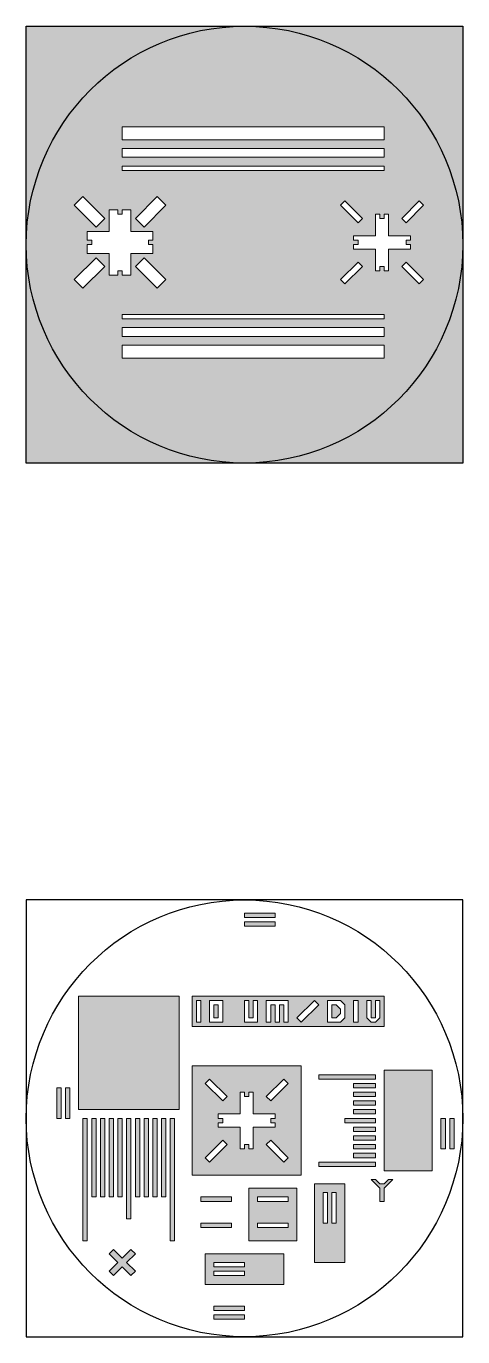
# Model space of a CAD drawing. Extents: x 0 to 4500, y 0 to 3500.
# Drawn here: x 1000 to 1500, y 2000 to 3500 of the extents above; entities that cross this region are included whole.
import ezdxf

# ---------------------------------------------------------------- set-up
doc = ezdxf.new("R2010")
doc.units = 13
doc.layers.get('0').update_dxf_attribs({"linetype": 'CONTINUOUS'})
for name, color, linetype, lineweight in [('Box outlines', 7, 'CONTINUOUS', 0), ('Filled mask', 4, 'CONTINUOUS', 0), ('Vernier 1', 1, 'CONTINUOUS', 0)]:
    doc.layers.add(name, color=color, linetype=linetype, lineweight=lineweight)

msp = doc.modelspace()

# ---------------------------------------------------------------- hatches: boundary and pattern name
at = {"layer": 'Filled mask'}
h = msp.add_hatch(color=256, dxfattribs=at)
edge = h.paths.add_edge_path()
edge.add_line((1000, 3500), (1500, 3500))
edge.add_line((1500, 3500), (1500, 3000))
edge.add_line((1500, 3000), (1000, 3000))
edge.add_line((1000, 3000), (1000, 3500))
edge.add_line((1070, 3265), (1095, 3265))
edge.add_line((1095, 3265), (1095, 3290))
edge.add_line((1095, 3290), (1105, 3290))
edge.add_line((1105, 3290), (1105, 3285))
edge.add_line((1105, 3285), (1110, 3285))
edge.add_line((1110, 3285), (1110, 3290))
edge.add_line((1110, 3290), (1120, 3290))
edge.add_line((1120, 3290), (1120, 3265))
edge.add_line((1120, 3265), (1145, 3265))
edge.add_line((1145, 3265), (1145, 3255))
edge.add_line((1145, 3255), (1140, 3255))
edge.add_line((1140, 3255), (1140, 3250))
edge.add_line((1140, 3250), (1145, 3250))
edge.add_line((1145, 3250), (1145, 3240))
edge.add_line((1145, 3240), (1120, 3240))
edge.add_line((1120, 3240), (1120, 3215))
edge.add_line((1120, 3215), (1110, 3215))
edge.add_line((1110, 3215), (1110, 3220))
edge.add_line((1110, 3220), (1105, 3220))
edge.add_line((1105, 3220), (1105, 3215))
edge.add_line((1105, 3215), (1095, 3215))
edge.add_line((1095, 3215), (1095, 3240))
edge.add_line((1095, 3240), (1070, 3240))
edge.add_line((1070, 3240), (1070, 3250))
edge.add_line((1070, 3250), (1075, 3250))
edge.add_line((1075, 3250), (1075, 3255))
edge.add_line((1075, 3255), (1070, 3255))
edge.add_line((1070, 3255), (1070, 3265))
edge.add_line((1090, 3280), (1080, 3270))
edge.add_line((1080, 3270), (1055, 3295))
edge.add_line((1055, 3295), (1065, 3305))
edge.add_line((1065, 3305), (1090, 3280))
edge.add_line((1125, 3280), (1135, 3270))
edge.add_line((1135, 3270), (1160, 3295))
edge.add_line((1160, 3295), (1150, 3305))
edge.add_line((1150, 3305), (1125, 3280))
edge.add_line((1135, 3235), (1125, 3225))
edge.add_line((1125, 3225), (1150, 3200))
edge.add_line((1150, 3200), (1160, 3210))
edge.add_line((1160, 3210), (1135, 3235))
edge.add_line((1080, 3235), (1090, 3225))
edge.add_line((1090, 3225), (1065, 3200))
edge.add_line((1065, 3200), (1055, 3210))
edge.add_line((1055, 3210), (1080, 3235))
edge.add_line((1375, 3260), (1400, 3260))
edge.add_line((1400, 3260), (1400, 3285))
edge.add_line((1400, 3285), (1405, 3285))
edge.add_line((1405, 3285), (1405, 3280))
edge.add_line((1405, 3280), (1410, 3280))
edge.add_line((1410, 3280), (1410, 3285))
edge.add_line((1410, 3285), (1415, 3285))
edge.add_line((1415, 3285), (1415, 3260))
edge.add_line((1415, 3260), (1440, 3260))
edge.add_line((1440, 3260), (1440, 3255))
edge.add_line((1440, 3255), (1435, 3255))
edge.add_line((1435, 3255), (1435, 3250))
edge.add_line((1435, 3250), (1440, 3250))
edge.add_line((1440, 3250), (1440, 3245))
edge.add_line((1440, 3245), (1415, 3245))
edge.add_line((1415, 3245), (1415, 3220))
edge.add_line((1415, 3220), (1410, 3220))
edge.add_line((1410, 3220), (1410, 3225))
edge.add_line((1410, 3225), (1405, 3225))
edge.add_line((1405, 3225), (1405, 3220))
edge.add_line((1405, 3220), (1400, 3220))
edge.add_line((1400, 3220), (1400, 3245))
edge.add_line((1400, 3245), (1375, 3245))
edge.add_line((1375, 3245), (1375, 3250))
edge.add_line((1375, 3250), (1380, 3250))
edge.add_line((1380, 3250), (1380, 3255))
edge.add_line((1380, 3255), (1375, 3255))
edge.add_line((1375, 3255), (1375, 3260))
edge.add_line((1380, 3275), (1385, 3280))
edge.add_line((1385, 3280), (1365, 3300))
edge.add_line((1365, 3300), (1360, 3295))
edge.add_line((1360, 3295), (1380, 3275))
edge.add_line((1455, 3295), (1450, 3300))
edge.add_line((1450, 3300), (1430, 3280))
edge.add_line((1430, 3280), (1435, 3275))
edge.add_line((1435, 3275), (1455, 3295))
edge.add_line((1380, 3230), (1385, 3225))
edge.add_line((1385, 3225), (1365, 3205))
edge.add_line((1365, 3205), (1360, 3210))
edge.add_line((1360, 3210), (1380, 3230))
edge.add_line((1435, 3230), (1430, 3225))
edge.add_line((1430, 3225), (1450, 3205))
edge.add_line((1450, 3205), (1455, 3210))
edge.add_line((1455, 3210), (1435, 3230))
edge.add_line((1410, 3165), (1110, 3165))
edge.add_line((1110, 3165), (1110, 3170))
edge.add_line((1110, 3170), (1410, 3170))
edge.add_line((1410, 3170), (1410, 3165))
edge.add_line((1410, 3155), (1110, 3155))
edge.add_line((1110, 3155), (1110, 3145))
edge.add_line((1110, 3145), (1410, 3145))
edge.add_line((1410, 3145), (1410, 3155))
edge.add_line((1110, 3135), (1410, 3135))
edge.add_line((1410, 3135), (1410, 3120))
edge.add_line((1410, 3120), (1110, 3120))
edge.add_line((1110, 3120), (1110, 3135))
edge.add_line((1110, 3335), (1410, 3335))
edge.add_line((1410, 3335), (1410, 3340))
edge.add_line((1410, 3340), (1110, 3340))
edge.add_line((1110, 3340), (1110, 3335))
edge.add_line((1410, 3350), (1110, 3350))
edge.add_line((1110, 3350), (1110, 3360))
edge.add_line((1110, 3360), (1410, 3360))
edge.add_line((1410, 3360), (1410, 3350))
edge.add_line((1110, 3370), (1410, 3370))
edge.add_line((1410, 3370), (1410, 3385))
edge.add_line((1410, 3385), (1110, 3385))
edge.add_line((1110, 3385), (1110, 3370))
h = msp.add_hatch(color=256, dxfattribs=at)
edge = h.paths.add_edge_path()
edge.add_line((1220, 2255), (1245, 2255))
edge.add_line((1245, 2255), (1245, 2280))
edge.add_line((1245, 2280), (1250, 2280))
edge.add_line((1250, 2280), (1250, 2275))
edge.add_line((1250, 2275), (1255, 2275))
edge.add_line((1255, 2275), (1255, 2280))
edge.add_line((1255, 2280), (1260, 2280))
edge.add_line((1260, 2280), (1260, 2255))
edge.add_line((1260, 2255), (1285, 2255))
edge.add_line((1285, 2255), (1285, 2250))
edge.add_line((1285, 2250), (1280, 2250))
edge.add_line((1280, 2250), (1280, 2245))
edge.add_line((1280, 2245), (1285, 2245))
edge.add_line((1285, 2245), (1285, 2240))
edge.add_line((1285, 2240), (1260, 2240))
edge.add_line((1260, 2240), (1260, 2215))
edge.add_line((1260, 2215), (1255, 2215))
edge.add_line((1255, 2215), (1255, 2220))
edge.add_line((1255, 2220), (1250, 2220))
edge.add_line((1250, 2220), (1250, 2215))
edge.add_line((1250, 2215), (1245, 2215))
edge.add_line((1245, 2215), (1245, 2240))
edge.add_line((1245, 2240), (1220, 2240))
edge.add_line((1220, 2240), (1220, 2245))
edge.add_line((1220, 2245), (1225, 2245))
edge.add_line((1225, 2245), (1225, 2250))
edge.add_line((1225, 2250), (1220, 2250))
edge.add_line((1220, 2250), (1220, 2255))
edge.add_line((1225, 2270), (1230, 2275))
edge.add_line((1230, 2275), (1210, 2295))
edge.add_line((1210, 2295), (1205, 2290))
edge.add_line((1205, 2290), (1225, 2270))
edge.add_line((1300, 2290), (1295, 2295))
edge.add_line((1295, 2295), (1275, 2275))
edge.add_line((1275, 2275), (1280, 2270))
edge.add_line((1280, 2270), (1300, 2290))
edge.add_line((1225, 2225), (1230, 2220))
edge.add_line((1230, 2220), (1210, 2200))
edge.add_line((1210, 2200), (1205, 2205))
edge.add_line((1205, 2205), (1225, 2225))
edge.add_line((1280, 2225), (1275, 2220))
edge.add_line((1275, 2220), (1295, 2200))
edge.add_line((1295, 2200), (1300, 2205))
edge.add_line((1300, 2205), (1280, 2225))
edge.add_line((1190, 2310), (1315, 2310))
edge.add_line((1315, 2310), (1315, 2185))
edge.add_line((1315, 2185), (1190, 2185))
edge.add_line((1190, 2185), (1190, 2310))
edge.add_line((1335, 2300), (1400, 2300))
edge.add_line((1400, 2300), (1400, 2295))
edge.add_line((1400, 2295), (1335, 2295))
edge.add_line((1335, 2295), (1335, 2300))
edge.add_line((1400, 2290), (1375, 2290))
edge.add_line((1375, 2290), (1375, 2285))
edge.add_line((1375, 2285), (1400, 2285))
edge.add_line((1400, 2285), (1400, 2290))
edge.add_line((1400, 2280), (1375, 2280))
edge.add_line((1375, 2280), (1375, 2275))
edge.add_line((1375, 2275), (1400, 2275))
edge.add_line((1400, 2275), (1400, 2280))
edge.add_line((1400, 2270), (1375, 2270))
edge.add_line((1375, 2270), (1375, 2265))
edge.add_line((1375, 2265), (1400, 2265))
edge.add_line((1400, 2265), (1400, 2270))
edge.add_line((1400, 2260), (1375, 2260))
edge.add_line((1375, 2260), (1375, 2255))
edge.add_line((1375, 2255), (1400, 2255))
edge.add_line((1400, 2255), (1400, 2260))
edge.add_line((1400, 2250), (1365, 2250))
edge.add_line((1365, 2250), (1365, 2245))
edge.add_line((1365, 2245), (1400, 2245))
edge.add_line((1400, 2245), (1400, 2250))
edge.add_line((1400, 2240), (1375, 2240))
edge.add_line((1375, 2240), (1375, 2235))
edge.add_line((1375, 2235), (1400, 2235))
edge.add_line((1400, 2235), (1400, 2240))
edge.add_line((1400, 2230), (1375, 2230))
edge.add_line((1375, 2230), (1375, 2225))
edge.add_line((1375, 2225), (1400, 2225))
edge.add_line((1400, 2225), (1400, 2230))
edge.add_line((1400, 2220), (1375, 2220))
edge.add_line((1375, 2220), (1375, 2215))
edge.add_line((1375, 2215), (1400, 2215))
edge.add_line((1400, 2215), (1400, 2220))
edge.add_line((1400, 2210), (1375, 2210))
edge.add_line((1375, 2210), (1375, 2205))
edge.add_line((1375, 2205), (1400, 2205))
edge.add_line((1400, 2205), (1400, 2210))
edge.add_line((1400, 2200), (1335, 2200))
edge.add_line((1335, 2200), (1335, 2195))
edge.add_line((1335, 2195), (1400, 2195))
edge.add_line((1400, 2195), (1400, 2200))
edge.add_line((1465, 2190), (1410, 2190))
edge.add_line((1410, 2190), (1410, 2305))
edge.add_line((1410, 2305), (1465, 2305))
edge.add_line((1465, 2305), (1465, 2190))
edge.add_line((1065, 2250), (1070, 2250))
edge.add_line((1070, 2250), (1070, 2110))
edge.add_line((1070, 2110), (1065, 2110))
edge.add_line((1065, 2110), (1065, 2250))
edge.add_line((1075, 2250), (1080, 2250))
edge.add_line((1080, 2250), (1080, 2160))
edge.add_line((1080, 2160), (1075, 2160))
edge.add_line((1075, 2160), (1075, 2250))
edge.add_line((1085, 2250), (1090, 2250))
edge.add_line((1090, 2250), (1090, 2160))
edge.add_line((1090, 2160), (1085, 2160))
edge.add_line((1085, 2160), (1085, 2250))
edge.add_line((1095, 2250), (1095, 2250))
edge.add_line((1095, 2250), (1095, 2250))
edge.add_line((1095, 2250), (1095, 2250))
edge.add_line((1095, 2250), (1095, 2250))
edge.add_line((1095, 2250), (1100, 2250))
edge.add_line((1100, 2250), (1100, 2160))
edge.add_line((1100, 2160), (1095, 2160))
edge.add_line((1095, 2160), (1095, 2250))
edge.add_line((1105, 2250), (1110, 2250))
edge.add_line((1110, 2250), (1110, 2160))
edge.add_line((1110, 2160), (1105, 2160))
edge.add_line((1105, 2160), (1105, 2250))
edge.add_line((1115, 2250), (1120, 2250))
edge.add_line((1120, 2250), (1120, 2135))
edge.add_line((1120, 2135), (1115, 2135))
edge.add_line((1115, 2135), (1115, 2250))
edge.add_line((1125, 2250), (1130, 2250))
edge.add_line((1130, 2250), (1130, 2160))
edge.add_line((1130, 2160), (1125, 2160))
edge.add_line((1125, 2160), (1125, 2250))
edge.add_line((1135, 2250), (1140, 2250))
edge.add_line((1140, 2250), (1140, 2160))
edge.add_line((1140, 2160), (1135, 2160))
edge.add_line((1135, 2160), (1135, 2250))
edge.add_line((1145, 2250), (1150, 2250))
edge.add_line((1150, 2250), (1150, 2160))
edge.add_line((1150, 2160), (1145, 2160))
edge.add_line((1145, 2160), (1145, 2250))
edge.add_line((1155, 2250), (1160, 2250))
edge.add_line((1160, 2250), (1160, 2160))
edge.add_line((1160, 2160), (1155, 2160))
edge.add_line((1155, 2160), (1155, 2250))
edge.add_line((1165, 2250), (1170, 2250))
edge.add_line((1170, 2250), (1170, 2110))
edge.add_line((1170, 2110), (1165, 2110))
edge.add_line((1165, 2110), (1165, 2250))
edge.add_line((1175, 2390), (1175, 2260))
edge.add_line((1175, 2260), (1060, 2260))
edge.add_line((1060, 2260), (1060, 2390))
edge.add_line((1060, 2390), (1175, 2390))
edge.add_line((1255, 2170), (1310, 2170))
edge.add_line((1310, 2170), (1310, 2110))
edge.add_line((1310, 2110), (1255, 2110))
edge.add_line((1255, 2110), (1255, 2170))
edge.add_line((1265, 2160), (1300, 2160))
edge.add_line((1300, 2160), (1300, 2155))
edge.add_line((1300, 2155), (1265, 2155))
edge.add_line((1265, 2155), (1265, 2160))
edge.add_line((1265, 2130), (1300, 2130))
edge.add_line((1300, 2130), (1300, 2125))
edge.add_line((1300, 2125), (1265, 2125))
edge.add_line((1265, 2125), (1265, 2130))
edge.add_line((1195, 2360), (1200, 2360))
edge.add_line((1200, 2360), (1200, 2385))
edge.add_line((1200, 2385), (1195, 2385))
edge.add_line((1195, 2385), (1195, 2360))
edge.add_line((1210, 2360), (1225, 2360))
edge.add_line((1225, 2360), (1225, 2385))
edge.add_line((1225, 2385), (1210, 2385))
edge.add_line((1210, 2385), (1210, 2360))
edge.add_line((1215, 2365), (1220, 2365))
edge.add_line((1220, 2365), (1220, 2380))
edge.add_line((1220, 2380), (1215, 2380))
edge.add_line((1215, 2380), (1215, 2365))
edge.add_line((1250, 2360), (1265, 2360))
edge.add_line((1265, 2360), (1265, 2385))
edge.add_line((1265, 2385), (1260, 2385))
edge.add_line((1260, 2385), (1260, 2365))
edge.add_line((1260, 2365), (1255, 2365))
edge.add_line((1255, 2365), (1255, 2385))
edge.add_line((1255, 2385), (1250, 2385))
edge.add_line((1250, 2385), (1250, 2360))
edge.add_line((1300, 2360), (1295, 2360))
edge.add_line((1295, 2360), (1295, 2380))
edge.add_line((1295, 2380), (1290, 2380))
edge.add_line((1290, 2380), (1290, 2360))
edge.add_line((1290, 2360), (1285, 2360))
edge.add_line((1285, 2360), (1285, 2380))
edge.add_line((1285, 2380), (1280, 2380))
edge.add_line((1280, 2380), (1280, 2360))
edge.add_line((1280, 2360), (1275, 2360))
edge.add_line((1275, 2360), (1275, 2385))
edge.add_line((1275, 2385), (1300, 2385))
edge.add_line((1300, 2385), (1300, 2360))
edge.add_line((1315, 2360), (1310, 2365))
edge.add_line((1310, 2365), (1330, 2385))
edge.add_line((1330, 2385), (1335, 2380))
edge.add_line((1335, 2380), (1315, 2360))
edge.add_line((1365, 2365), (1360, 2360))
edge.add_line((1360, 2360), (1345, 2360))
edge.add_line((1345, 2360), (1345, 2385))
edge.add_line((1345, 2385), (1360, 2385))
edge.add_line((1360, 2385), (1365, 2380))
edge.add_line((1365, 2380), (1365, 2365))
edge.add_line((1360, 2370), (1355, 2365))
edge.add_line((1355, 2365), (1350, 2365))
edge.add_line((1350, 2365), (1350, 2380))
edge.add_line((1350, 2380), (1355, 2380))
edge.add_line((1355, 2380), (1360, 2375))
edge.add_line((1360, 2375), (1360, 2370))
edge.add_line((1375, 2360), (1380, 2360))
edge.add_line((1380, 2360), (1380, 2385))
edge.add_line((1380, 2385), (1375, 2385))
edge.add_line((1375, 2385), (1375, 2360))
edge.add_line((1390, 2365), (1395, 2360))
edge.add_line((1395, 2360), (1400, 2360))
edge.add_line((1400, 2360), (1405, 2365))
edge.add_line((1405, 2365), (1405, 2385))
edge.add_line((1405, 2385), (1400, 2385))
edge.add_line((1400, 2385), (1400, 2365))
edge.add_line((1400, 2365), (1395, 2365))
edge.add_line((1395, 2365), (1395, 2385))
edge.add_line((1395, 2385), (1390, 2385))
edge.add_line((1390, 2385), (1390, 2365))
edge.add_line((1410, 2390), (1410, 2355))
edge.add_line((1410, 2355), (1190, 2355))
edge.add_line((1190, 2355), (1190, 2390))
edge.add_line((1190, 2390), (1410, 2390))
edge.add_line((1100, 2100), (1110, 2090))
edge.add_line((1110, 2090), (1120, 2100))
edge.add_line((1120, 2100), (1125, 2095))
edge.add_line((1125, 2095), (1115, 2085))
edge.add_line((1115, 2085), (1125, 2075))
edge.add_line((1125, 2075), (1120, 2070))
edge.add_line((1120, 2070), (1110, 2080))
edge.add_line((1110, 2080), (1100, 2070))
edge.add_line((1100, 2070), (1095, 2075))
edge.add_line((1095, 2075), (1105, 2085))
edge.add_line((1105, 2085), (1095, 2095))
edge.add_line((1095, 2095), (1100, 2100))
edge.add_line((1250, 2035), (1250, 2030))
edge.add_line((1250, 2030), (1215, 2030))
edge.add_line((1215, 2030), (1215, 2035))
edge.add_line((1215, 2035), (1250, 2035))
edge.add_line((1250, 2025), (1250, 2020))
edge.add_line((1250, 2020), (1215, 2020))
edge.add_line((1215, 2020), (1215, 2025))
edge.add_line((1215, 2025), (1250, 2025))
edge.add_line((1250, 2485), (1285, 2485))
edge.add_line((1285, 2485), (1285, 2480))
edge.add_line((1285, 2480), (1250, 2480))
edge.add_line((1250, 2480), (1250, 2485))
edge.add_line((1250, 2475), (1285, 2475))
edge.add_line((1285, 2475), (1285, 2470))
edge.add_line((1285, 2470), (1250, 2470))
edge.add_line((1250, 2470), (1250, 2475))
edge.add_line((1475, 2250), (1480, 2250))
edge.add_line((1480, 2250), (1480, 2215))
edge.add_line((1480, 2215), (1475, 2215))
edge.add_line((1475, 2215), (1475, 2250))
edge.add_line((1485, 2250), (1490, 2250))
edge.add_line((1490, 2250), (1490, 2215))
edge.add_line((1490, 2215), (1485, 2215))
edge.add_line((1485, 2215), (1485, 2250))
edge.add_line((1050, 2250), (1045, 2250))
edge.add_line((1045, 2250), (1045, 2285))
edge.add_line((1045, 2285), (1050, 2285))
edge.add_line((1050, 2285), (1050, 2250))
edge.add_line((1040, 2285), (1035, 2285))
edge.add_line((1035, 2285), (1035, 2250))
edge.add_line((1035, 2250), (1040, 2250))
edge.add_line((1040, 2250), (1040, 2285))
edge.add_line((1235, 2160), (1235, 2155))
edge.add_line((1235, 2155), (1200, 2155))
edge.add_line((1200, 2155), (1200, 2160))
edge.add_line((1200, 2160), (1235, 2160))
edge.add_line((1200, 2130), (1235, 2130))
edge.add_line((1235, 2130), (1235, 2125))
edge.add_line((1235, 2125), (1200, 2125))
edge.add_line((1200, 2125), (1200, 2130))
edge.add_line((1205, 2095), (1295, 2095))
edge.add_line((1295, 2095), (1295, 2060))
edge.add_line((1295, 2060), (1205, 2060))
edge.add_line((1205, 2060), (1205, 2095))
edge.add_line((1215, 2085), (1250, 2085))
edge.add_line((1250, 2085), (1250, 2080))
edge.add_line((1250, 2080), (1215, 2080))
edge.add_line((1215, 2080), (1215, 2085))
edge.add_line((1215, 2075), (1250, 2075))
edge.add_line((1250, 2075), (1250, 2070))
edge.add_line((1250, 2070), (1215, 2070))
edge.add_line((1215, 2070), (1215, 2075))
edge.add_line((1340, 2165), (1345, 2165))
edge.add_line((1345, 2165), (1345, 2130))
edge.add_line((1345, 2130), (1340, 2130))
edge.add_line((1340, 2130), (1340, 2165))
edge.add_line((1350, 2165), (1355, 2165))
edge.add_line((1355, 2165), (1355, 2130))
edge.add_line((1355, 2130), (1350, 2130))
edge.add_line((1350, 2130), (1350, 2165))
edge.add_line((1330, 2175), (1365, 2175))
edge.add_line((1365, 2175), (1365, 2085))
edge.add_line((1365, 2085), (1330, 2085))
edge.add_line((1330, 2085), (1330, 2175))
edge.add_line((1395, 2180), (1405, 2170))
edge.add_line((1405, 2170), (1405, 2155))
edge.add_line((1405, 2155), (1410, 2155))
edge.add_line((1410, 2155), (1410, 2170))
edge.add_line((1410, 2170), (1420, 2180))
edge.add_line((1420, 2180), (1415, 2180))
edge.add_line((1415, 2180), (1410, 2175))
edge.add_line((1410, 2175), (1405, 2175))
edge.add_line((1405, 2175), (1400, 2180))
edge.add_line((1400, 2180), (1395, 2180))

# ---------------------------------------------------------------- linework, layer by layer
for p, q in [((1000, 3500), (1500, 3500)), ((1000, 3000), (1000, 3500)), ((1500, 3500), (1500, 3000)), ((1500, 3000), (1000, 3000)), ((1000, 2500), (1000, 2000)), ((1500, 2500), (1000, 2500)), ((1500, 2000), (1500, 2500)), ((1000, 2000), (1500, 2000))]:
    msp.add_line(p, q)
for centre in [(1250, 3250), (1250, 2250)]:
    msp.add_circle(centre, 250)
at = {"layer": 'Box outlines'}
for p, q in [((1500, 3500), (1000, 3500)), ((1000, 3500), (1000, 3000)), ((1500, 3000), (1500, 3500)), ((1000, 3000), (1500, 3000)), ((1000, 2500), (1500, 2500)), ((1000, 2000), (1000, 2500)), ((1500, 2500), (1500, 2000)), ((1500, 2000), (1000, 2000))]:
    msp.add_line(p, q, dxfattribs=at)
at = {"layer": 'Vernier 1'}
for p, q in [((1000, 3500), (1500, 3500)), ((1000, 3000), (1000, 3500)), ((1500, 3500), (1500, 3000)), ((1410, 3385), (1110, 3385)), ((1110, 3385), (1110, 3370)), ((1410, 3370), (1410, 3385)), ((1110, 3370), (1410, 3370)), ((1110, 3350), (1110, 3360)), ((1110, 3360), (1410, 3360)), ((1410, 3360), (1410, 3350)), ((1410, 3350), (1110, 3350)), ((1410, 3340), (1110, 3340)), ((1110, 3340), (1110, 3335)), ((1110, 3335), (1410, 3335)), ((1410, 3335), (1410, 3340)), ((1055, 3295), (1065, 3305)), ((1065, 3305), (1090, 3280)), ((1150, 3305), (1125, 3280)), ((1160, 3295), (1150, 3305)), ((1365, 3300), (1360, 3295)), ((1385, 3280), (1365, 3300)), ((1450, 3300), (1430, 3280)), ((1455, 3295), (1450, 3300)), ((1080, 3270), (1055, 3295)), ((1095, 3265), (1095, 3290)), ((1095, 3290), (1105, 3290)), ((1105, 3290), (1105, 3285)), ((1105, 3285), (1110, 3285)), ((1110, 3285), (1110, 3290)), ((1110, 3290), (1120, 3290)), ((1120, 3290), (1120, 3265)), ((1135, 3270), (1160, 3295)), ((1360, 3295), (1380, 3275)), ((1400, 3260), (1400, 3285)), ((1400, 3285), (1405, 3285)), ((1405, 3285), (1405, 3280)), ((1410, 3280), (1410, 3285)), ((1410, 3285), (1415, 3285)), ((1415, 3285), (1415, 3260)), ((1435, 3275), (1455, 3295)), ((1090, 3280), (1080, 3270)), ((1125, 3280), (1135, 3270)), ((1380, 3275), (1385, 3280)), ((1405, 3280), (1410, 3280)), ((1430, 3280), (1435, 3275)), ((1070, 3265), (1095, 3265)), ((1070, 3265), (1070, 3255)), ((1070, 3255), (1075, 3255)), ((1075, 3255), (1075, 3250)), ((1120, 3265), (1145, 3265)), ((1140, 3250), (1140, 3255)), ((1140, 3255), (1145, 3255)), ((1145, 3255), (1145, 3265)), ((1375, 3260), (1400, 3260)), ((1375, 3255), (1375, 3260)), ((1380, 3255), (1375, 3255)), ((1380, 3250), (1380, 3255)), ((1415, 3260), (1440, 3260)), ((1440, 3255), (1435, 3255)), ((1435, 3255), (1435, 3250)), ((1440, 3260), (1440, 3255)), ((1075, 3250), (1070, 3250)), ((1070, 3250), (1070, 3240)), ((1095, 3240), (1070, 3240)), ((1095, 3215), (1095, 3240)), ((1145, 3240), (1120, 3240)), ((1120, 3240), (1120, 3215)), ((1145, 3250), (1140, 3250)), ((1145, 3240), (1145, 3250)), ((1375, 3245), (1375, 3250)), ((1375, 3250), (1380, 3250)), ((1400, 3245), (1375, 3245)), ((1400, 3220), (1400, 3245)), ((1440, 3245), (1415, 3245)), ((1415, 3245), (1415, 3220)), ((1435, 3250), (1440, 3250)), ((1440, 3250), (1440, 3245)), ((1055, 3210), (1080, 3235)), ((1090, 3225), (1065, 3200)), ((1080, 3235), (1090, 3225)), ((1135, 3235), (1125, 3225)), ((1125, 3225), (1150, 3200)), ((1160, 3210), (1135, 3235)), ((1360, 3210), (1380, 3230)), ((1385, 3225), (1365, 3205)), ((1380, 3230), (1385, 3225)), ((1410, 3225), (1405, 3225)), ((1405, 3225), (1405, 3220)), ((1410, 3220), (1410, 3225)), ((1435, 3230), (1430, 3225)), ((1430, 3225), (1450, 3205)), ((1455, 3210), (1435, 3230)), ((1065, 3200), (1055, 3210)), ((1095, 3215), (1105, 3215)), ((1105, 3215), (1105, 3220)), ((1105, 3220), (1110, 3220)), ((1110, 3220), (1110, 3215)), ((1110, 3215), (1120, 3215)), ((1150, 3200), (1160, 3210)), ((1365, 3205), (1360, 3210)), ((1405, 3220), (1400, 3220)), ((1415, 3220), (1410, 3220)), ((1450, 3205), (1455, 3210)), ((1110, 3165), (1110, 3170)), ((1110, 3170), (1410, 3170)), ((1410, 3165), (1110, 3165)), ((1410, 3170), (1410, 3165)), ((1410, 3155), (1110, 3155)), ((1110, 3155), (1110, 3145)), ((1410, 3145), (1410, 3155)), ((1110, 3145), (1410, 3145)), ((1110, 3135), (1410, 3135)), ((1110, 3120), (1110, 3135)), ((1410, 3135), (1410, 3120)), ((1410, 3120), (1110, 3120)), ((1500, 3000), (1000, 3000)), ((1250, 2485), (1285, 2485)), ((1250, 2480), (1250, 2485)), ((1285, 2480), (1250, 2480)), ((1250, 2475), (1285, 2475)), ((1250, 2470), (1250, 2475)), ((1285, 2485), (1285, 2480)), ((1285, 2475), (1285, 2470)), ((1285, 2470), (1250, 2470)), ((1060, 2390), (1175, 2390)), ((1060, 2260), (1060, 2390)), ((1175, 2390), (1175, 2260)), ((1190, 2390), (1410, 2390)), ((1190, 2355), (1190, 2390)), ((1200, 2385), (1195, 2385)), ((1195, 2385), (1195, 2360)), ((1200, 2360), (1200, 2385)), ((1225, 2385), (1210, 2385)), ((1210, 2385), (1210, 2360)), ((1225, 2360), (1225, 2385)), ((1250, 2385), (1255, 2385)), ((1250, 2385), (1250, 2360)), ((1255, 2385), (1255, 2365)), ((1265, 2385), (1260, 2385)), ((1260, 2365), (1260, 2385)), ((1265, 2360), (1265, 2385)), ((1275, 2385), (1300, 2385)), ((1275, 2360), (1275, 2385)), ((1300, 2385), (1300, 2360)), ((1310, 2365), (1330, 2385)), ((1330, 2385), (1335, 2380)), ((1345, 2385), (1360, 2385)), ((1345, 2360), (1345, 2385)), ((1360, 2385), (1365, 2380)), ((1380, 2385), (1375, 2385)), ((1375, 2385), (1375, 2360)), ((1380, 2360), (1380, 2385)), ((1395, 2385), (1390, 2385)), ((1390, 2385), (1390, 2365)), ((1395, 2365), (1395, 2385)), ((1405, 2385), (1400, 2385)), ((1400, 2385), (1400, 2365)), ((1405, 2365), (1405, 2385)), ((1410, 2390), (1410, 2355)), ((1220, 2380), (1215, 2380)), ((1215, 2380), (1215, 2365)), ((1220, 2365), (1220, 2380)), ((1280, 2380), (1285, 2380)), ((1280, 2380), (1280, 2360)), ((1285, 2360), (1285, 2380)), ((1290, 2380), (1295, 2380)), ((1290, 2380), (1290, 2360)), ((1295, 2380), (1295, 2360)), ((1335, 2380), (1315, 2360)), ((1350, 2380), (1355, 2380)), ((1350, 2365), (1350, 2380)), ((1355, 2380), (1360, 2375)), ((1360, 2370), (1355, 2365)), ((1360, 2375), (1360, 2370)), ((1365, 2380), (1365, 2365)), ((1410, 2355), (1190, 2355)), ((1195, 2360), (1200, 2360)), ((1210, 2360), (1225, 2360)), ((1215, 2365), (1220, 2365)), ((1250, 2360), (1265, 2360)), ((1255, 2365), (1260, 2365)), ((1280, 2360), (1275, 2360)), ((1290, 2360), (1285, 2360)), ((1300, 2360), (1295, 2360)), ((1315, 2360), (1310, 2365)), ((1360, 2360), (1345, 2360)), ((1355, 2365), (1350, 2365)), ((1365, 2365), (1360, 2360)), ((1375, 2360), (1380, 2360)), ((1390, 2365), (1395, 2360)), ((1400, 2365), (1395, 2365)), ((1395, 2360), (1400, 2360)), ((1400, 2360), (1405, 2365)), ((1190, 2310), (1315, 2310)), ((1190, 2185), (1190, 2310)), ((1315, 2310), (1315, 2185)), ((1210, 2295), (1205, 2290)), ((1230, 2275), (1210, 2295)), ((1295, 2295), (1275, 2275)), ((1300, 2290), (1295, 2295)), ((1335, 2300), (1400, 2300)), ((1335, 2295), (1335, 2300)), ((1400, 2295), (1335, 2295)), ((1400, 2300), (1400, 2295)), ((1410, 2190), (1410, 2305)), ((1410, 2305), (1465, 2305)), ((1465, 2305), (1465, 2190)), ((1040, 2285), (1035, 2285)), ((1035, 2285), (1035, 2250)), ((1040, 2250), (1040, 2285)), ((1045, 2285), (1050, 2285)), ((1045, 2250), (1045, 2285)), ((1050, 2285), (1050, 2250)), ((1205, 2290), (1225, 2270)), ((1245, 2255), (1245, 2280)), ((1245, 2280), (1250, 2280)), ((1250, 2280), (1250, 2275)), ((1255, 2275), (1255, 2280)), ((1255, 2280), (1260, 2280)), ((1260, 2280), (1260, 2255)), ((1280, 2270), (1300, 2290)), ((1400, 2290), (1375, 2290)), ((1375, 2290), (1375, 2285)), ((1375, 2285), (1400, 2285)), ((1400, 2280), (1375, 2280)), ((1375, 2280), (1375, 2275)), ((1400, 2285), (1400, 2290)), ((1400, 2275), (1400, 2280)), ((1225, 2270), (1230, 2275)), ((1250, 2275), (1255, 2275)), ((1275, 2275), (1280, 2270)), ((1375, 2275), (1400, 2275)), ((1400, 2270), (1375, 2270)), ((1375, 2270), (1375, 2265)), ((1375, 2265), (1400, 2265)), ((1400, 2265), (1400, 2270)), ((1035, 2250), (1040, 2250)), ((1050, 2250), (1045, 2250)), ((1175, 2260), (1060, 2260)), ((1065, 2250), (1070, 2250)), ((1065, 2110), (1065, 2250)), ((1070, 2250), (1070, 2110)), ((1075, 2250), (1080, 2250)), ((1075, 2160), (1075, 2250)), ((1080, 2250), (1080, 2160)), ((1085, 2250), (1090, 2250)), ((1085, 2160), (1085, 2250)), ((1090, 2250), (1090, 2160)), ((1095, 2250), (1095, 2250)), ((1095, 2250), (1095, 2250)), ((1095, 2250), (1095, 2250)), ((1095, 2250), (1095, 2250)), ((1095, 2250), (1100, 2250)), ((1095, 2160), (1095, 2250)), ((1100, 2250), (1100, 2160)), ((1105, 2250), (1110, 2250)), ((1105, 2160), (1105, 2250)), ((1110, 2250), (1110, 2160)), ((1115, 2250), (1120, 2250)), ((1115, 2135), (1115, 2250)), ((1120, 2250), (1120, 2135)), ((1125, 2250), (1130, 2250)), ((1125, 2160), (1125, 2250)), ((1130, 2250), (1130, 2160)), ((1135, 2250), (1140, 2250)), ((1135, 2160), (1135, 2250)), ((1140, 2250), (1140, 2160)), ((1145, 2250), (1150, 2250)), ((1145, 2160), (1145, 2250)), ((1150, 2250), (1150, 2160)), ((1155, 2250), (1160, 2250)), ((1155, 2160), (1155, 2250)), ((1160, 2250), (1160, 2160)), ((1165, 2250), (1170, 2250)), ((1165, 2110), (1165, 2250)), ((1170, 2250), (1170, 2110)), ((1220, 2255), (1245, 2255)), ((1220, 2250), (1220, 2255)), ((1225, 2250), (1220, 2250)), ((1225, 2245), (1225, 2250)), ((1260, 2255), (1285, 2255)), ((1285, 2250), (1280, 2250)), ((1280, 2250), (1280, 2245)), ((1285, 2255), (1285, 2250)), ((1400, 2250), (1365, 2250)), ((1365, 2250), (1365, 2245)), ((1400, 2260), (1375, 2260)), ((1375, 2260), (1375, 2255)), ((1375, 2255), (1400, 2255)), ((1400, 2255), (1400, 2260)), ((1400, 2245), (1400, 2250)), ((1475, 2250), (1480, 2250)), ((1475, 2215), (1475, 2250)), ((1480, 2250), (1480, 2215)), ((1485, 2250), (1490, 2250)), ((1485, 2215), (1485, 2250)), ((1490, 2250), (1490, 2215)), ((1220, 2240), (1220, 2245)), ((1220, 2245), (1225, 2245)), ((1245, 2240), (1220, 2240)), ((1245, 2215), (1245, 2240)), ((1285, 2240), (1260, 2240)), ((1260, 2240), (1260, 2215)), ((1280, 2245), (1285, 2245)), ((1285, 2245), (1285, 2240)), ((1365, 2245), (1400, 2245)), ((1400, 2240), (1375, 2240)), ((1375, 2240), (1375, 2235)), ((1375, 2235), (1400, 2235)), ((1400, 2235), (1400, 2240)), ((1205, 2205), (1225, 2225)), ((1230, 2220), (1210, 2200)), ((1225, 2225), (1230, 2220)), ((1255, 2220), (1250, 2220)), ((1250, 2220), (1250, 2215)), ((1255, 2215), (1255, 2220)), ((1280, 2225), (1275, 2220)), ((1275, 2220), (1295, 2200)), ((1300, 2205), (1280, 2225)), ((1400, 2230), (1375, 2230)), ((1375, 2230), (1375, 2225)), ((1375, 2225), (1400, 2225)), ((1400, 2220), (1375, 2220)), ((1375, 2220), (1375, 2215)), ((1400, 2225), (1400, 2230)), ((1400, 2215), (1400, 2220)), ((1210, 2200), (1205, 2205)), ((1250, 2215), (1245, 2215)), ((1260, 2215), (1255, 2215)), ((1295, 2200), (1300, 2205)), ((1375, 2215), (1400, 2215)), ((1400, 2210), (1375, 2210)), ((1375, 2210), (1375, 2205)), ((1375, 2205), (1400, 2205)), ((1400, 2205), (1400, 2210)), ((1480, 2215), (1475, 2215)), ((1490, 2215), (1485, 2215)), ((1400, 2200), (1335, 2200)), ((1335, 2200), (1335, 2195)), ((1335, 2195), (1400, 2195)), ((1400, 2195), (1400, 2200)), ((1465, 2190), (1410, 2190)), ((1315, 2185), (1190, 2185)), ((1330, 2175), (1365, 2175)), ((1330, 2085), (1330, 2175)), ((1365, 2175), (1365, 2085)), ((1395, 2180), (1405, 2170)), ((1400, 2180), (1395, 2180)), ((1405, 2175), (1400, 2180)), ((1410, 2175), (1405, 2175)), ((1410, 2170), (1420, 2180)), ((1415, 2180), (1410, 2175)), ((1420, 2180), (1415, 2180)), ((1080, 2160), (1075, 2160)), ((1090, 2160), (1085, 2160)), ((1100, 2160), (1095, 2160)), ((1110, 2160), (1105, 2160)), ((1130, 2160), (1125, 2160)), ((1140, 2160), (1135, 2160)), ((1150, 2160), (1145, 2160)), ((1160, 2160), (1155, 2160)), ((1200, 2155), (1200, 2160)), ((1200, 2160), (1235, 2160)), ((1235, 2160), (1235, 2155)), ((1340, 2165), (1345, 2165)), ((1340, 2130), (1340, 2165)), ((1345, 2165), (1345, 2130)), ((1350, 2165), (1355, 2165)), ((1350, 2130), (1350, 2165)), ((1355, 2165), (1355, 2130)), ((1405, 2170), (1405, 2155)), ((1410, 2155), (1410, 2170)), ((1235, 2155), (1200, 2155)), ((1405, 2155), (1410, 2155)), ((1120, 2135), (1115, 2135)), ((1200, 2130), (1235, 2130)), ((1200, 2125), (1200, 2130)), ((1235, 2130), (1235, 2125)), ((1265, 2130), (1300, 2130)), ((1265, 2125), (1265, 2130)), ((1300, 2130), (1300, 2125)), ((1345, 2130), (1340, 2130)), ((1355, 2130), (1350, 2130)), ((1235, 2125), (1200, 2125)), ((1300, 2125), (1265, 2125)), ((1070, 2110), (1065, 2110)), ((1095, 2095), (1100, 2100)), ((1100, 2100), (1110, 2090)), ((1110, 2090), (1120, 2100)), ((1120, 2100), (1125, 2095)), ((1170, 2110), (1165, 2110)), ((1105, 2085), (1095, 2095)), ((1095, 2075), (1105, 2085)), ((1125, 2095), (1115, 2085)), ((1115, 2085), (1125, 2075)), ((1205, 2095), (1295, 2095)), ((1205, 2060), (1205, 2095)), ((1215, 2085), (1250, 2085)), ((1215, 2080), (1215, 2085)), ((1250, 2085), (1250, 2080)), ((1295, 2095), (1295, 2060)), ((1365, 2085), (1330, 2085)), ((1100, 2070), (1095, 2075)), ((1110, 2080), (1100, 2070)), ((1120, 2070), (1110, 2080)), ((1125, 2075), (1120, 2070)), ((1250, 2080), (1215, 2080)), ((1215, 2075), (1250, 2075)), ((1215, 2070), (1215, 2075)), ((1250, 2070), (1215, 2070)), ((1250, 2075), (1250, 2070)), ((1295, 2060), (1205, 2060)), ((1215, 2035), (1250, 2035)), ((1215, 2030), (1215, 2035)), ((1250, 2030), (1215, 2030)), ((1215, 2020), (1215, 2025)), ((1215, 2025), (1250, 2025)), ((1250, 2035), (1250, 2030)), ((1250, 2025), (1250, 2020)), ((1250, 2020), (1215, 2020))]:
    msp.add_line(p, q, dxfattribs=at)
at = {"layer": 'Vernier 1', "color": 1}
for p, q in [((1255, 2170), (1310, 2170)), ((1255, 2110), (1255, 2170)), ((1265, 2160), (1300, 2160)), ((1265, 2155), (1265, 2160)), ((1300, 2160), (1300, 2155)), ((1310, 2170), (1310, 2110)), ((1300, 2155), (1265, 2155)), ((1310, 2110), (1255, 2110))]:
    msp.add_line(p, q, dxfattribs=at)

doc.saveas('drawing.dxf')
